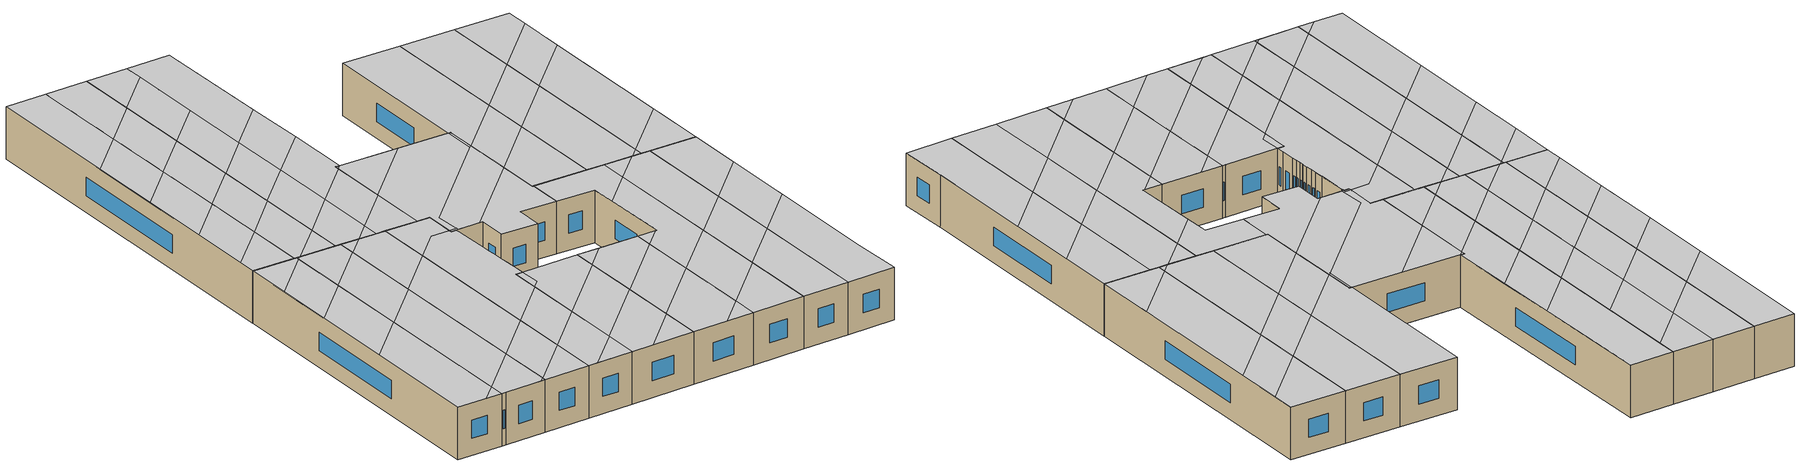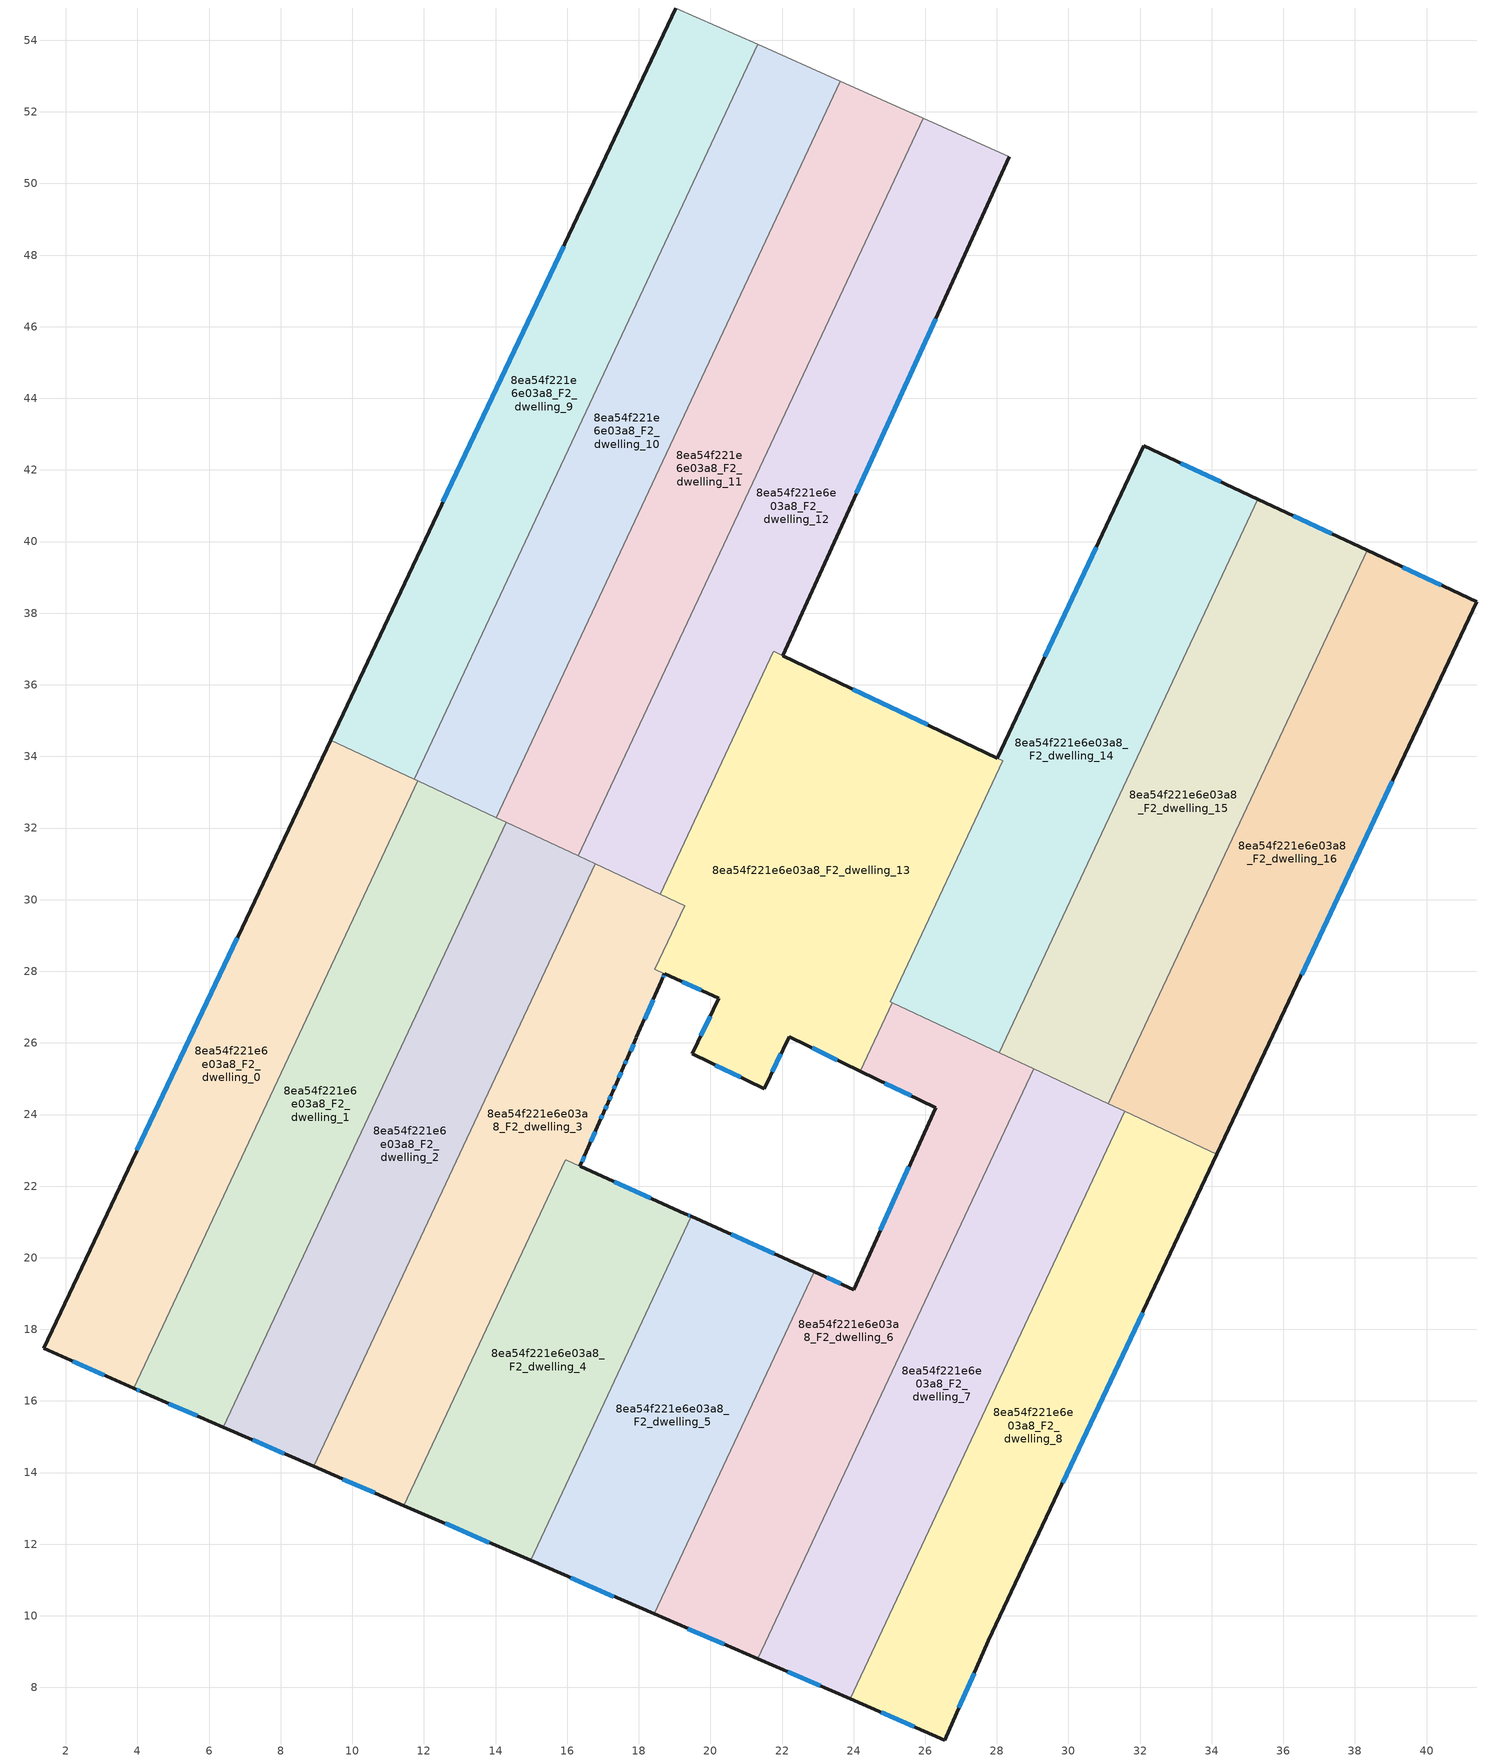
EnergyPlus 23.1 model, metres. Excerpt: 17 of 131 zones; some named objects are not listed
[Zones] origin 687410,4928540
8ea54f221e6e03a8_F2_dwelling_0
 floor to 8ea54f221e6e03a8_F1_dwelling_0 (EU_floor_Construction): 11.83,33.32 3.9,16.35 1.38,17.47 9.39,34.46 z6
 wall outside (EU_wall_Construction): 9.39,34.46 1.38,17.47 3.9,16.35 z6:9
 wall to 8ea54f221e6e03a8_F2_dwelling_1 (EU_wall_Construction): 3.9,16.35 11.83,33.32 z6:9
 wall to 8ea54f221e6e03a8_F2_dwelling_9 (EU_wall_Construction): 11.73,33.37 9.39,34.46 z6:9
 wall to 8ea54f221e6e03a8_F2_dwelling_10 (EU_wall_Construction): 11.83,33.32 11.73,33.37 z6:9
 window (EU_Window_Construction): 2.2,17.11 3.08,16.72 / 6.78,28.93 3.98,23 z6.98:8.02
 ceiling to 8ea54f221e6e03a8_F3_dwelling_10 (EU_floor_Construction): 4.3,17.23 8.07,25.27 4.45,23.98 1.38,17.47 2.99,16.76 z9
 ceiling to 8ea54f221e6e03a8_F3_dwelling_5 (EU_floor_Construction): 10.21,29.86 11.73,33.12 8.15,31.83 6.61,28.57 z9
 ceiling to 8ea54f221e6e03a8_F3_dwelling_4 (EU_floor_Construction): 11.73,33.12 11.83,33.32 9.39,34.46 8.15,31.83 z9
 ceiling to 8ea54f221e6e03a8_F3_dwelling_11 (EU_floor_Construction): 3.9,16.35 4.3,17.23 2.99,16.76 z9
 ceiling to 8ea54f221e6e03a8_F3_dwelling_6 (EU_floor_Construction): 8.07,25.28 10.21,29.86 6.61,28.57 4.45,23.98 z9
8ea54f221e6e03a8_F2_dwelling_1
 floor to 8ea54f221e6e03a8_F1_dwelling_1 (EU_floor_Construction): 14.3,32.16 6.4,15.26 4.15,16.24 3.9,16.35 11.83,33.32 z6
 wall outside (EU_wall_Construction): 3.9,16.35 4.15,16.24 6.4,15.26 z6:9
 wall to 8ea54f221e6e03a8_F2_dwelling_2 (EU_wall_Construction): 6.4,15.26 14.3,32.16 z6:9
 wall to 8ea54f221e6e03a8_F2_dwelling_10 (EU_wall_Construction): 14.02,32.29 11.83,33.32 z6:9
 wall to 8ea54f221e6e03a8_F2_dwelling_11 (EU_wall_Construction): 14.3,32.16 14.02,32.29 z6:9
 window (EU_Window_Construction): 4.88,15.92 5.67,15.58 / 3.98,16.32 4.07,16.28 z6.98:8.02
 ceiling adiabatic (EU_roof_Construction): 11.69,26.58 13.83,31.16 10.21,29.86 8.07,25.28 z9
 ceiling to 8ea54f221e6e03a8_F3_dwelling_12 (EU_floor_Construction): 6.4,15.27 6.5,15.48 6.18,15.36 z9
 ceiling to 8ea54f221e6e03a8_F3_dwelling_5 (EU_floor_Construction): 13.83,31.16 14.3,32.16 12.03,33.23 11.73,33.12 10.21,29.86 z9
 ceiling to 8ea54f221e6e03a8_F3_dwelling_10 (EU_floor_Construction): 7.93,18.53 11.69,26.57 8.07,25.27 4.3,17.23 z9
 ceiling to 8ea54f221e6e03a8_F3_dwelling_4 (EU_floor_Construction): 12.03,33.23 11.83,33.32 11.73,33.12 z9
 ceiling to 8ea54f221e6e03a8_F3_dwelling_11 (EU_floor_Construction): 6.5,15.48 7.93,18.53 4.3,17.23 3.9,16.35 4.15,16.24 6.18,15.36 z9
8ea54f221e6e03a8_F2_dwelling_10
 floor to 8ea54f221e6e03a8_F1_dwelling_10 (EU_floor_Construction): 23.63,52.85 14.02,32.29 11.83,33.32 11.73,33.37 21.32,53.88 z6
 wall adiabatic (EU_wall_Construction): 23.63,52.85 21.32,53.88 z6:9
 wall to 8ea54f221e6e03a8_F2_dwelling_11 (EU_wall_Construction): 14.02,32.29 23.63,52.85 z6:9
 wall to 8ea54f221e6e03a8_F2_dwelling_9 (EU_wall_Construction): 21.32,53.88 11.73,33.37 z6:9
 ceiling to 8ea54f221e6e03a8_F3_dwelling_0 (EU_floor_Construction): 22.08,49.54 23.63,52.85 21.32,53.88 18.72,48.33 z9
 ceiling to 8ea54f221e6e03a8_F3_dwelling_3 (EU_floor_Construction): 16.65,37.91 18.26,41.37 14.91,40.17 13.29,36.71 z9
 ceiling to 8ea54f221e6e03a8_F3_dwelling_2 (EU_floor_Construction): 18.26,41.37 20.14,45.39 16.78,44.18 14.91,40.17 z9
 ceiling to 8ea54f221e6e03a8_F3_dwelling_4 (EU_floor_Construction): 14.95,34.27 16.65,37.91 13.29,36.71 11.73,33.37 11.83,33.32 12.03,33.23 z9
 ceiling to 8ea54f221e6e03a8_F3_dwelling_1 (EU_floor_Construction): 20.14,45.39 22.08,49.54 18.72,48.33 16.78,44.18 z9
 ceiling to 8ea54f221e6e03a8_F3_dwelling_5 (EU_floor_Construction): 14.02,32.29 14.95,34.27 12.03,33.23 z9
8ea54f221e6e03a8_F2_dwelling_11
 floor to 8ea54f221e6e03a8_F1_dwelling_11 (EU_floor_Construction): 25.94,51.82 16.31,31.22 14.02,32.29 23.63,52.85 z6
 wall to 8ea54f221e6e03a8_F2_dwelling_12 (EU_wall_Construction): 16.31,31.22 25.94,51.82 z6:9
 wall adiabatic (EU_wall_Construction): 25.94,51.82 23.63,52.85 z6:9
 wall to 8ea54f221e6e03a8_F2_dwelling_2 (EU_wall_Construction): 14.3,32.16 16.31,31.22 z6:9
 ceiling to 8ea54f221e6e03a8_F3_dwelling_2 (EU_floor_Construction): 21.62,42.57 23.49,46.59 20.14,45.39 18.26,41.37 z9
 ceiling to 8ea54f221e6e03a8_F3_dwelling_1 (EU_floor_Construction): 23.49,46.59 25.44,50.74 22.08,49.54 20.14,45.39 z9
 ceiling to 8ea54f221e6e03a8_F3_dwelling_4 (EU_floor_Construction): 18.3,35.48 20,39.11 16.65,37.91 14.95,34.27 z9
 ceiling to 8ea54f221e6e03a8_F3_dwelling_0 (EU_floor_Construction): 25.44,50.74 25.94,51.82 23.63,52.85 22.08,49.54 z9
 ceiling to 8ea54f221e6e03a8_F3_dwelling_3 (EU_floor_Construction): 20,39.11 21.62,42.57 18.26,41.37 16.65,37.91 z9
 ceiling to 8ea54f221e6e03a8_F3_dwelling_5 (EU_floor_Construction): 16.78,32.22 18.3,35.48 14.95,34.27 14.02,32.29 15.31,31.69 z9
 ceiling to 8ea54f221e6e03a8_F3_dwelling_6 (EU_floor_Construction): 16.31,31.22 16.78,32.22 15.31,31.69 z9
8ea54f221e6e03a8_F2_dwelling_12
 floor to 8ea54f221e6e03a8_F1_dwelling_12 (EU_floor_Construction): 28.35,50.75 22.02,36.81 21.76,36.93 18.59,30.16 16.31,31.22 25.94,51.82 z6
 wall outside (EU_wall_Construction): 22.02,36.81 28.35,50.75 z6:9
 wall to 8ea54f221e6e03a8_F2_dwelling_13 (EU_wall_Construction): 18.59,30.16 21.76,36.93 22.02,36.81 z6:9
 wall adiabatic (EU_wall_Construction): 28.35,50.75 25.94,51.82 z6:9
 wall to 8ea54f221e6e03a8_F2_dwelling_3 (EU_wall_Construction): 16.78,31 18.59,30.16 z6:9
 wall to 8ea54f221e6e03a8_F2_dwelling_2 (EU_wall_Construction): 16.31,31.22 16.78,31 z6:9
 window (EU_Window_Construction): 24.08,41.34 26.29,46.22 z6.98:8.02
 ceiling adiabatic (EU_roof_Construction): 22.02,36.81 23.66,40.43 20,39.11 18.3,35.48 21.64,36.68 21.76,36.93 z9; 25.22,43.87 28.35,50.75 25.94,51.82 21.62,42.57 z9
 ceiling to 8ea54f221e6e03a8_F3_dwelling_3 (EU_floor_Construction): 23.66,40.43 25.22,43.87 21.62,42.57 20,39.11 z9
 ceiling to 8ea54f221e6e03a8_F3_dwelling_5 (EU_floor_Construction): 20.12,33.42 21.64,36.68 18.3,35.48 16.78,32.22 z9
 ceiling to 8ea54f221e6e03a8_F3_dwelling_6 (EU_floor_Construction): 18.59,30.16 20.12,33.42 16.78,32.22 16.31,31.22 z9
8ea54f221e6e03a8_F2_dwelling_13
 floor to 8ea54f221e6e03a8_F1_dwelling_13 (EU_floor_Construction): 28.16,33.88 25.02,27.15 25.08,27.12 24.19,25.21 22.2,26.17 21.5,24.72 19.49,25.69 20.24,27.25 18.72,27.93 18.44,28.05 19.28,29.84 18.59,30.16 21.76,36.93 22.02,36.81 z6
 wall outside (EU_wall_Construction): 18.72,27.93 20.24,27.25 19.49,25.69 21.5,24.72 22.2,26.17 24.19,25.21 / 28.01,33.95 22.02,36.81 z6:9
 wall to 8ea54f221e6e03a8_F2_dwelling_3 (EU_wall_Construction): 18.44,28.05 18.72,27.93 / 18.59,30.16 19.28,29.84 18.44,28.06 z6:9
 wall to 8ea54f221e6e03a8_F2_dwelling_14 (EU_wall_Construction): 25.08,27.12 25.02,27.15 28.16,33.88 28.02,33.95 z6:9
 wall to 8ea54f221e6e03a8_F2_dwelling_6 (EU_wall_Construction): 24.19,25.21 25.08,27.12 z6:9
 window (EU_Window_Construction): 21.72,25.19 21.97,25.7 / 20.14,25.38 20.84,25.04 / 19.99,26.74 19.73,26.2 / 19.21,27.71 19.74,27.47 / 26.06,34.88 23.97,35.88 / 22.84,25.86 23.54,25.52 z6.98:8.02
 ceiling to 8ea54f221e6e03a8_F3_dwelling_8 (EU_floor_Construction): 26.12,29.51 27.38,32.21 19.52,29.39 18.86,27.87 20.05,27.34 z9
 ceiling to 8ea54f221e6e03a8_F3_dwelling_6 (EU_floor_Construction): 27.17,32.14 28.02,33.95 25.26,35.26 20.12,33.42 18.59,30.16 19.28,29.84 18.51,28.19 18.64,28.13 18.91,28.01 19.52,29.39 z9
 ceiling to 8ea54f221e6e03a8_F3_dwelling_7 (EU_floor_Construction): 27.38,32.22 28.16,33.88 28.02,33.95 27.18,32.14 z9
 ceiling to 8ea54f221e6e03a8_F3_dwelling_10 (EU_floor_Construction): 18.86,27.87 18.91,28.01 18.9,28.01 18.64,28.13 18.51,28.19 18.45,28.06 z9
 ceiling to 8ea54f221e6e03a8_F3_dwelling_5 (EU_floor_Construction): 25.26,35.26 22.02,36.81 21.64,36.68 20.12,33.42 z9
 ceiling adiabatic (EU_roof_Construction): 22.02,36.81 21.76,36.93 21.64,36.68 z9
 ceiling to 8ea54f221e6e03a8_F3_dwelling_9 (EU_floor_Construction): 24.19,25.21 25.08,27.12 25.02,27.15 26.12,29.51 20.05,27.34 20.24,27.25 19.49,25.69 21.5,24.72 22.2,26.17 z9
8ea54f221e6e03a8_F2_dwelling_14
 floor to 8ea54f221e6e03a8_F1_dwelling_14 (EU_floor_Construction): 35.29,41.18 28.07,25.73 25.02,27.15 28.16,33.88 28.02,33.95 32.1,42.67 z6
 wall outside (EU_wall_Construction): 35.29,41.18 32.1,42.67 28.02,33.95 z6:9
 wall to 8ea54f221e6e03a8_F2_dwelling_15 (EU_wall_Construction): 28.07,25.73 35.29,41.18 z6:9
 wall to 8ea54f221e6e03a8_F2_dwelling_6 (EU_wall_Construction): 25.08,27.12 28.07,25.73 z6:9
 window (EU_Window_Construction): 30.77,39.84 29.34,36.79 / 34.25,41.66 33.14,42.19 z6.98:8.02
 ceiling to 8ea54f221e6e03a8_F3_dwelling_7 (EU_floor_Construction): 31.85,33.82 35.29,41.18 32.1,42.67 28.02,33.95 28.16,33.88 27.38,32.22 z9
 ceiling to 8ea54f221e6e03a8_F3_dwelling_8 (EU_floor_Construction): 30.59,31.12 31.85,33.82 27.38,32.21 26.12,29.51 z9
 ceiling to 8ea54f221e6e03a8_F3_dwelling_9 (EU_floor_Construction): 28.07,25.73 30.59,31.12 26.12,29.51 25.02,27.15 z9
8ea54f221e6e03a8_F2_dwelling_15
 floor to 8ea54f221e6e03a8_F1_dwelling_15 (EU_floor_Construction): 38.34,39.75 31.12,24.3 28.07,25.73 35.29,41.18 z6
 wall outside (EU_wall_Construction): 38.34,39.75 35.29,41.18 z6:9
 wall to 8ea54f221e6e03a8_F2_dwelling_16 (EU_wall_Construction): 31.12,24.3 38.34,39.75 z6:9
 wall to 8ea54f221e6e03a8_F2_dwelling_7 (EU_wall_Construction): 29.03,25.28 31.12,24.3 z6:9
 wall to 8ea54f221e6e03a8_F2_dwelling_6 (EU_wall_Construction): 28.07,25.73 29.03,25.28 z6:9
 window (EU_Window_Construction): 37.35,40.22 36.28,40.72 z6.98:8.02
 ceiling to 8ea54f221e6e03a8_F3_dwelling_7 (EU_floor_Construction): 36.31,35.42 38.34,39.75 35.29,41.18 31.85,33.82 z9
 ceiling to 8ea54f221e6e03a8_F3_dwelling_8 (EU_floor_Construction): 35.05,32.72 36.31,35.42 31.85,33.82 30.59,31.12 z9
 ceiling to 8ea54f221e6e03a8_F3_dwelling_9 (EU_floor_Construction): 31.35,24.8 35.05,32.72 30.59,31.12 28.07,25.73 30.61,24.54 z9
 ceiling adiabatic (EU_roof_Construction): 31.12,24.3 31.35,24.8 30.61,24.54 z9
8ea54f221e6e03a8_F2_dwelling_16
 floor to 8ea54f221e6e03a8_F1_dwelling_16 (EU_floor_Construction): 41.41,38.32 34.15,22.88 31.12,24.3 38.34,39.75 z6
 wall outside (EU_wall_Construction): 34.15,22.88 41.41,38.32 38.34,39.75 z6:9
 wall to 8ea54f221e6e03a8_F2_dwelling_8 (EU_wall_Construction): 31.58,24.09 34.15,22.88 z6:9
 wall to 8ea54f221e6e03a8_F2_dwelling_7 (EU_wall_Construction): 31.12,24.3 31.58,24.09 z6:9
 window (EU_Window_Construction): 40.41,38.79 39.34,39.29 / 36.51,27.9 39.05,33.3 z6.98:8.02
 ceiling to 8ea54f221e6e03a8_F3_dwelling_9 (EU_floor_Construction): 35.8,26.4 39.53,34.33 35.05,32.72 31.35,24.8 z9
 ceiling to 8ea54f221e6e03a8_F3_dwelling_7 (EU_floor_Construction): 40.8,37.03 41.41,38.32 38.34,39.75 36.31,35.42 z9
 ceiling to 8ea54f221e6e03a8_F3_dwelling_8 (EU_floor_Construction): 39.53,34.33 40.8,37.03 36.31,35.42 35.05,32.72 z9
 ceiling adiabatic (EU_roof_Construction): 34.15,22.88 35.8,26.4 31.35,24.8 31.12,24.3 z9
8ea54f221e6e03a8_F2_dwelling_2
 floor to 8ea54f221e6e03a8_F1_dwelling_2 (EU_floor_Construction): 16.78,31 8.92,14.17 6.4,15.26 14.3,32.16 z6
 wall outside (EU_wall_Construction): 6.4,15.26 8.92,14.17 z6:9
 wall to 8ea54f221e6e03a8_F2_dwelling_3 (EU_wall_Construction): 8.92,14.17 16.78,31 z6:9
 window (EU_Window_Construction): 7.22,14.91 8.1,14.53 z6.98:8.02
 ceiling to 8ea54f221e6e03a8_F3_dwelling_5 (EU_floor_Construction): 15.31,31.69 14.3,32.16 13.83,31.16 z9
 ceiling to 8ea54f221e6e03a8_F3_dwelling_10 (EU_floor_Construction): 11.56,19.83 15.32,27.88 11.69,26.57 7.93,18.53 z9
 ceiling to 8ea54f221e6e03a8_F3_dwelling_11 (EU_floor_Construction): 10.14,16.78 11.56,19.83 7.93,18.53 6.5,15.48 z9
 ceiling to 8ea54f221e6e03a8_F3_dwelling_12 (EU_floor_Construction): 8.92,14.18 10.14,16.78 6.5,15.48 6.4,15.27 z9
 ceiling to 8ea54f221e6e03a8_F3_dwelling_6 (EU_floor_Construction): 15.32,27.88 16.78,31 15.31,31.69 13.83,31.16 11.69,26.58 z9
8ea54f221e6e03a8_F2_dwelling_3
 floor to 8ea54f221e6e03a8_F1_dwelling_3 (EU_floor_Construction): 19.28,29.84 18.44,28.05 18.72,27.93 18.66,27.79 18.62,27.72 17.69,25.6 17.57,25.32 17.38,24.89 17.27,24.63 17.26,24.61 17.25,24.58 17.14,24.34 17.02,24.06 16.9,23.79 16.54,22.96 16.36,22.55 15.95,22.73 11.44,13.08 8.92,14.17 16.78,31 z6
 wall outside (EU_wall_Construction): 17.94,26.15 18.62,27.72 18.66,27.79 18.72,27.93 / 16.36,22.55 16.54,22.96 16.9,23.79 17.02,24.06 17.14,24.34 17.25,24.58 17.26,24.61 17.27,24.63 17.38,24.89 17.57,25.32 17.69,25.6 17.93,26.14 / 8.92,14.17 11.44,13.08 z6:9
 wall to 8ea54f221e6e03a8_F2_dwelling_4 (EU_wall_Construction): 11.44,13.08 15.95,22.73 16.36,22.55 z6:9
 window (EU_Window_Construction): 18.16,26.66 18.4,27.21 / 17.77,25.77 17.85,25.96 / 17.61,25.41 17.65,25.51 / 17.44,25.03 17.51,25.18 / 17.31,24.72 17.35,24.81 / 17.18,24.42 17.21,24.5 / 17.06,24.15 17.1,24.25 / 16.94,23.88 16.98,23.97 / 16.66,23.23 16.78,23.52 / 16.42,22.69 16.48,22.83 / 9.74,13.82 10.62,13.44 / 18.68,27.84 18.7,27.89 z6.98:8.02
 ceiling to 8ea54f221e6e03a8_F3_dwelling_10 (EU_floor_Construction): 16.36,22.55 16.39,22.62 16.54,22.96 16.92,23.83 17.02,24.06 17.14,24.34 17.16,24.39 17.31,24.72 17.38,24.89 17.57,25.32 17.69,25.6 18.62,27.72 18.65,27.78 18.72,27.93 18.44,28.05 18.51,28.2 17.45,28.64 15.32,27.88 11.56,19.83 15.21,21.14 15.95,22.73 z9
 ceiling to 8ea54f221e6e03a8_F3_dwelling_11 (EU_floor_Construction): 13.79,18.1 15.21,21.14 11.56,19.83 10.14,16.78 z9
 ceiling adiabatic (EU_roof_Construction): 18.51,28.2 19.28,29.84 16.78,31 15.32,27.88 17.45,28.64 z9; 11.44,13.08 12.34,15.01 9.42,13.96 z9
 ceiling to 8ea54f221e6e03a8_F3_dwelling_12 (EU_floor_Construction): 12.34,15.01 13.79,18.1 10.14,16.78 8.92,14.18 9.42,13.96 z9
8ea54f221e6e03a8_F2_dwelling_4
 floor to 8ea54f221e6e03a8_F1_dwelling_4 (EU_floor_Construction): 19.29,21.23 19.33,21.21 19.47,21.15 14.98,11.55 11.44,13.08 15.95,22.73 16.36,22.55 z6
 wall outside (EU_wall_Construction): 19.47,21.15 19.33,21.21 19.29,21.23 16.36,22.55 / 11.44,13.08 14.98,11.55 z6:9
 wall to 8ea54f221e6e03a8_F2_dwelling_5 (EU_wall_Construction): 14.98,11.55 19.47,21.15 z6:9
 window (EU_Window_Construction): 18.34,21.66 17.31,22.12 / 19.42,21.17 19.38,21.19 / 12.59,12.58 13.83,12.05 z6.98:8.02
 ceiling to 8ea54f221e6e03a8_F3_dwelling_11 (EU_floor_Construction): 18.9,19.93 19.47,21.15 19.33,21.21 19.29,21.23 16.36,22.55 15.84,21.37 15.21,21.14 13.79,18.1 z9
 ceiling adiabatic (EU_roof_Construction): 16.03,13.8 17.45,16.84 12.34,15.01 11.44,13.08 12.61,12.57 z9
 ceiling to 8ea54f221e6e03a8_F3_dwelling_12 (EU_floor_Construction): 17.45,16.84 18.9,19.93 13.79,18.1 12.34,15.01 z9
 ceiling to 8ea54f221e6e03a8_F3_dwelling_14 (EU_floor_Construction): 14.98,11.55 16.03,13.8 12.61,12.57 z9
 ceiling to 8ea54f221e6e03a8_F3_dwelling_10 (EU_floor_Construction): 15.83,21.37 16.36,22.55 15.95,22.73 15.21,21.14 z9
8ea54f221e6e03a8_F2_dwelling_5
 floor to 8ea54f221e6e03a8_F1_dwelling_5 (EU_floor_Construction): 22.89,19.61 18.43,10.05 14.98,11.55 19.47,21.15 z6
 wall outside (EU_wall_Construction): 22.89,19.61 19.47,21.15 / 14.98,11.55 18.43,10.05 z6:9
 wall to 8ea54f221e6e03a8_F2_dwelling_6 (EU_wall_Construction): 18.43,10.05 22.89,19.61 z6:9
 window (EU_Window_Construction): 21.78,20.11 20.58,20.65 / 16.1,11.06 17.3,10.54 z6.98:8.02
 ceiling to 8ea54f221e6e03a8_F3_dwelling_12 (EU_floor_Construction): 22.43,18.63 22.89,19.61 20.73,20.59 18.9,19.93 17.45,16.84 z9
 ceiling to 8ea54f221e6e03a8_F3_dwelling_14 (EU_floor_Construction): 19.11,11.52 21.01,15.59 16.03,13.8 14.98,11.55 16.88,10.72 z9
 ceiling to 8ea54f221e6e03a8_F3_dwelling_15 (EU_floor_Construction): 18.43,10.05 19.11,11.52 16.88,10.72 z9
 ceiling to 8ea54f221e6e03a8_F3_dwelling_11 (EU_floor_Construction): 20.73,20.59 19.47,21.15 18.9,19.93 z9
 ceiling adiabatic (EU_roof_Construction): 21.01,15.59 22.43,18.63 17.45,16.84 16.03,13.8 z9
8ea54f221e6e03a8_F2_dwelling_6
 floor to 8ea54f221e6e03a8_F1_dwelling_6 (EU_floor_Construction): 29.03,25.28 21.32,8.8 18.43,10.05 22.89,19.61 24.01,19.11 26.29,24.19 24.19,25.21 25.08,27.12 z6
 wall outside (EU_wall_Construction): 24.19,25.21 26.29,24.19 24.01,19.11 22.89,19.61 / 18.43,10.05 21.32,8.8 z6:9
 wall to 8ea54f221e6e03a8_F2_dwelling_7 (EU_wall_Construction): 21.32,8.8 29.03,25.28 z6:9
 window (EU_Window_Construction): 24.87,24.88 25.6,24.52 / 19.37,9.64 20.38,9.2 / 23.65,19.27 23.26,19.45 / 25.55,22.54 24.75,20.76 z6.98:8.02
 ceiling to 8ea54f221e6e03a8_F3_dwelling_14 (EU_floor_Construction): 23.3,13.03 25.2,17.09 21.01,15.59 19.11,11.52 z9
 ceiling to 8ea54f221e6e03a8_F3_dwelling_12 (EU_floor_Construction): 23.9,19.16 22.89,19.61 22.43,18.63 z9
 ceiling to 8ea54f221e6e03a8_F3_dwelling_13 (EU_floor_Construction): 25.2,17.09 28.3,23.71 25.64,22.75 24.01,19.11 23.9,19.16 22.43,18.63 21.01,15.59 z9
 ceiling to 8ea54f221e6e03a8_F3_dwelling_15 (EU_floor_Construction): 21.32,8.8 23.3,13.03 19.11,11.52 18.43,10.05 z9
 ceiling to 8ea54f221e6e03a8_F3_dwelling_9 (EU_floor_Construction): 28.3,23.71 29.03,25.28 25.08,27.12 24.19,25.21 26.29,24.19 25.64,22.75 z9
8ea54f221e6e03a8_F2_dwelling_7
 floor to 8ea54f221e6e03a8_F1_dwelling_7 (EU_floor_Construction): 31.58,24.09 23.91,7.68 21.32,8.8 29.03,25.28 z6
 wall outside (EU_wall_Construction): 21.32,8.8 23.91,7.68 z6:9
 wall to 8ea54f221e6e03a8_F2_dwelling_8 (EU_wall_Construction): 23.91,7.68 31.58,24.09 z6:9
 window (EU_Window_Construction): 22.16,8.43 23.07,8.04 z6.98:8.02
 ceiling to 8ea54f221e6e03a8_F3_dwelling_13 (EU_floor_Construction): 28.93,18.43 31.58,24.09 30.61,24.54 28.3,23.71 25.2,17.09 z9
 ceiling to 8ea54f221e6e03a8_F3_dwelling_15 (EU_floor_Construction): 23.91,7.68 27.03,14.36 23.3,13.03 21.32,8.8 z9
 ceiling to 8ea54f221e6e03a8_F3_dwelling_14 (EU_floor_Construction): 27.03,14.36 28.93,18.43 25.2,17.09 23.3,13.03 z9
 ceiling to 8ea54f221e6e03a8_F3_dwelling_9 (EU_floor_Construction): 30.61,24.54 29.03,25.28 28.3,23.71 z9
8ea54f221e6e03a8_F2_dwelling_8
 floor to 8ea54f221e6e03a8_F1_dwelling_8 (EU_floor_Construction): 34.15,22.88 27.76,9.3 26.55,6.53 23.91,7.68 31.58,24.09 z6
 wall outside (EU_wall_Construction): 23.91,7.68 26.55,6.53 27.76,9.3 34.15,22.88 z6:9
 window (EU_Window_Construction): 29.84,13.72 32.07,18.47 / 26.94,7.43 27.36,8.4 / 24.76,7.3 25.69,6.9 z6.98:8.02
 ceiling to 8ea54f221e6e03a8_F3_dwelling_15 (EU_floor_Construction): 27.76,9.3 30.77,15.71 27.03,14.36 23.91,7.68 26.55,6.53 z9
 ceiling to 8ea54f221e6e03a8_F3_dwelling_13 (EU_floor_Construction): 32.68,19.78 34.15,22.88 31.58,24.09 28.93,18.43 z9
 ceiling to 8ea54f221e6e03a8_F3_dwelling_14 (EU_floor_Construction): 30.77,15.71 32.68,19.78 28.93,18.43 27.03,14.36 z9
8ea54f221e6e03a8_F2_dwelling_9
 floor to 8ea54f221e6e03a8_F1_dwelling_9 (EU_floor_Construction): 21.32,53.88 11.73,33.37 9.39,34.46 19.04,54.9 z6
 wall outside (EU_wall_Construction): 19.04,54.9 9.39,34.46 z6:9
 wall adiabatic (EU_wall_Construction): 21.32,53.88 19.04,54.9 z6:9
 window (EU_Window_Construction): 15.9,48.25 12.53,41.11 z6.98:8.02
 ceiling to 8ea54f221e6e03a8_F3_dwelling_0 (EU_floor_Construction): 18.72,48.33 21.32,53.88 19.04,54.9 15.37,47.13 z9
 ceiling to 8ea54f221e6e03a8_F3_dwelling_1 (EU_floor_Construction): 16.78,44.18 18.72,48.33 15.37,47.13 13.41,42.97 z9
 ceiling to 8ea54f221e6e03a8_F3_dwelling_2 (EU_floor_Construction): 14.91,40.17 16.78,44.18 13.41,42.97 11.51,38.95 z9
 ceiling to 8ea54f221e6e03a8_F3_dwelling_3 (EU_floor_Construction): 13.29,36.71 14.91,40.17 11.51,38.95 9.87,35.48 z9
 ceiling to 8ea54f221e6e03a8_F3_dwelling_4 (EU_floor_Construction): 11.73,33.37 13.29,36.71 9.87,35.48 9.39,34.46 z9
[Building]
EU S2 Campaign: North Axis=0; Terrain=City; Solar Distribution=FullExterior
[Site:Location]
Bologna: Latitude=44.5; Longitude=11.25; Time Zone=1; Elevation=37
[SizingPeriod:WeatherFileDays]
AnnualSizingPeriod: Begin Month=1; Begin Day of Month=1; End Month=12; End Day of Month=31; Day of Week for Start Day=Monday; Use Weather File Daylight Saving Period=No; Use Weather File Rain and Snow Indicators=No
[MATERIAL]
EU_InternalMass_Material: Roughness=MediumRough; Thickness=0.1; Conductivity=1; Density=1800; Specific Heat=900; Thermal Absorptance=0.9; Solar Absorptance=0.7; Visible Absorptance=0.7
[MATERIAL:NOMASS] Roughness=MediumRough; Thermal Absorptance=0.9; Solar Absorptance=0.7; Visible Absorptance=0.7
Name | Thermal Resistance
EU_wall_NoMass | 0.905828
EU_roof_NoMass | 0.37593
EU_floor_NoMass | 0.67114
[WINDOWMATERIAL:SIMPLEGLAZINGSYSTEM]
EU_Window_SimpleGlazing: UFactor=4.52486; Solar Heat Gain Coefficient=0.85; Visible Transmittance=0.85
[CONSTRUCTION]
EU_wall_Construction: EU_wall_NoMass
EU_roof_Construction: EU_roof_NoMass
EU_floor_Construction: EU_floor_NoMass
EU_Window_Construction: EU_Window_SimpleGlazing
EU_InternalMass_Construction: EU_InternalMass_Material
[ZONE] Type=1; Multiplier=1; Ceiling Height=autocalculate; Floor Area=autocalculate; Part of Total Floor Area=Yes
Name | Volume
8ea54f221e6e03a8_F2_dwelling_0 | 153.111
8ea54f221e6e03a8_F2_dwelling_1 | 153.117
8ea54f221e6e03a8_F2_dwelling_10 | 172.219
8ea54f221e6e03a8_F2_dwelling_11 | 172.254
8ea54f221e6e03a8_F2_dwelling_12 | 181.281
8ea54f221e6e03a8_F2_dwelling_13 | 208.617
8ea54f221e6e03a8_F2_dwelling_14 | 176.859
8ea54f221e6e03a8_F2_dwelling_15 | 172.218
8ea54f221e6e03a8_F2_dwelling_16 | 172.253
8ea54f221e6e03a8_F2_dwelling_2 | 153.062
8ea54f221e6e03a8_F2_dwelling_3 | 159.612
8ea54f221e6e03a8_F2_dwelling_4 | 122.816
8ea54f221e6e03a8_F2_dwelling_5 | 119.159
8ea54f221e6e03a8_F2_dwelling_6 | 160.774
8ea54f221e6e03a8_F2_dwelling_7 | 153.077
8ea54f221e6e03a8_F2_dwelling_8 | 153.089
8ea54f221e6e03a8_F2_dwelling_9 | 172.266
[INTERNALMASS] Construction=EU_InternalMass_Construction
Name | Zone or ZoneList | Surface Area
8ea54f221e6e03a8_F2_dwelling_0_EU_InternalMass | 8ea54f221e6e03a8_F2_dwelling_0 | 51.0368
8ea54f221e6e03a8_F2_dwelling_1_EU_InternalMass | 8ea54f221e6e03a8_F2_dwelling_1 | 51.0392
8ea54f221e6e03a8_F2_dwelling_2_EU_InternalMass | 8ea54f221e6e03a8_F2_dwelling_2 | 51.0207
8ea54f221e6e03a8_F2_dwelling_3_EU_InternalMass | 8ea54f221e6e03a8_F2_dwelling_3 | 53.2042
8ea54f221e6e03a8_F2_dwelling_4_EU_InternalMass | 8ea54f221e6e03a8_F2_dwelling_4 | 40.931
8ea54f221e6e03a8_F2_dwelling_5_EU_InternalMass | 8ea54f221e6e03a8_F2_dwelling_5 | 39.7247
8ea54f221e6e03a8_F2_dwelling_6_EU_InternalMass | 8ea54f221e6e03a8_F2_dwelling_6 | 53.5922
8ea54f221e6e03a8_F2_dwelling_7_EU_InternalMass | 8ea54f221e6e03a8_F2_dwelling_7 | 51.0256
8ea54f221e6e03a8_F2_dwelling_8_EU_InternalMass | 8ea54f221e6e03a8_F2_dwelling_8 | 51.03
8ea54f221e6e03a8_F2_dwelling_9_EU_InternalMass | 8ea54f221e6e03a8_F2_dwelling_9 | 57.4219
8ea54f221e6e03a8_F2_dwelling_10_EU_InternalMass | 8ea54f221e6e03a8_F2_dwelling_10 | 57.4062
8ea54f221e6e03a8_F2_dwelling_11_EU_InternalMass | 8ea54f221e6e03a8_F2_dwelling_11 | 57.4181
8ea54f221e6e03a8_F2_dwelling_12_EU_InternalMass | 8ea54f221e6e03a8_F2_dwelling_12 | 60.4271
8ea54f221e6e03a8_F2_dwelling_13_EU_InternalMass | 8ea54f221e6e03a8_F2_dwelling_13 | 69.5396
8ea54f221e6e03a8_F2_dwelling_14_EU_InternalMass | 8ea54f221e6e03a8_F2_dwelling_14 | 58.9535
8ea54f221e6e03a8_F2_dwelling_15_EU_InternalMass | 8ea54f221e6e03a8_F2_dwelling_15 | 57.4059
8ea54f221e6e03a8_F2_dwelling_16_EU_InternalMass | 8ea54f221e6e03a8_F2_dwelling_16 | 57.4177
[OTHEREQUIPMENT] Fuel Type=Electricity; Design Level Calculation Method=Watts/Area; Power per Zone Floor Area=1; Fraction Latent=0; Fraction Radiant=0; Fraction Lost=0; Carbon Dioxide Generation Rate=0; EndUse Subcategory=EU_Step8_InternalGains
Name | Zone or ZoneList or Space or SpaceList | Schedule
EU_Step8_InternalGain_8ea54f221e6e03a8_F2_dwelling_0_f000 | 8ea54f221e6e03a8_F2_dwelling_0 | EU_Step8_GainSchedule_8ea54f221e6e03a8_F2_dwelling_0_f000
EU_Step8_InternalGain_8ea54f221e6e03a8_F2_dwelling_1_f000 | 8ea54f221e6e03a8_F2_dwelling_1 | EU_Step8_GainSchedule_8ea54f221e6e03a8_F2_dwelling_1_f000
EU_Step8_InternalGain_8ea54f221e6e03a8_F2_dwelling_2_f000 | 8ea54f221e6e03a8_F2_dwelling_2 | EU_Step8_GainSchedule_8ea54f221e6e03a8_F2_dwelling_2_f000
EU_Step8_InternalGain_8ea54f221e6e03a8_F2_dwelling_3_f000 | 8ea54f221e6e03a8_F2_dwelling_3 | EU_Step8_GainSchedule_8ea54f221e6e03a8_F2_dwelling_3_f000
EU_Step8_InternalGain_8ea54f221e6e03a8_F2_dwelling_4_f000 | 8ea54f221e6e03a8_F2_dwelling_4 | EU_Step8_GainSchedule_8ea54f221e6e03a8_F2_dwelling_4_f000
EU_Step8_InternalGain_8ea54f221e6e03a8_F2_dwelling_5_f000 | 8ea54f221e6e03a8_F2_dwelling_5 | EU_Step8_GainSchedule_8ea54f221e6e03a8_F2_dwelling_5_f000
EU_Step8_InternalGain_8ea54f221e6e03a8_F2_dwelling_6_f000 | 8ea54f221e6e03a8_F2_dwelling_6 | EU_Step8_GainSchedule_8ea54f221e6e03a8_F2_dwelling_6_f000
EU_Step8_InternalGain_8ea54f221e6e03a8_F2_dwelling_7_f000 | 8ea54f221e6e03a8_F2_dwelling_7 | EU_Step8_GainSchedule_8ea54f221e6e03a8_F2_dwelling_7_f000
EU_Step8_InternalGain_8ea54f221e6e03a8_F2_dwelling_8_f000 | 8ea54f221e6e03a8_F2_dwelling_8 | EU_Step8_GainSchedule_8ea54f221e6e03a8_F2_dwelling_8_f000
EU_Step8_InternalGain_8ea54f221e6e03a8_F2_dwelling_9_f000 | 8ea54f221e6e03a8_F2_dwelling_9 | EU_Step8_GainSchedule_8ea54f221e6e03a8_F2_dwelling_9_f000
EU_Step8_InternalGain_8ea54f221e6e03a8_F2_dwelling_10_f000 | 8ea54f221e6e03a8_F2_dwelling_10 | EU_Step8_GainSchedule_8ea54f221e6e03a8_F2_dwelling_10_f000
EU_Step8_InternalGain_8ea54f221e6e03a8_F2_dwelling_11_f000 | 8ea54f221e6e03a8_F2_dwelling_11 | EU_Step8_GainSchedule_8ea54f221e6e03a8_F2_dwelling_11_f000
EU_Step8_InternalGain_8ea54f221e6e03a8_F2_dwelling_12_f000 | 8ea54f221e6e03a8_F2_dwelling_12 | EU_Step8_GainSchedule_8ea54f221e6e03a8_F2_dwelling_12_f000
EU_Step8_InternalGain_8ea54f221e6e03a8_F2_dwelling_13_f000 | 8ea54f221e6e03a8_F2_dwelling_13 | EU_Step8_GainSchedule_8ea54f221e6e03a8_F2_dwelling_13_f000
EU_Step8_InternalGain_8ea54f221e6e03a8_F2_dwelling_14_f000 | 8ea54f221e6e03a8_F2_dwelling_14 | EU_Step8_GainSchedule_8ea54f221e6e03a8_F2_dwelling_14_f000
EU_Step8_InternalGain_8ea54f221e6e03a8_F2_dwelling_15_f000 | 8ea54f221e6e03a8_F2_dwelling_15 | EU_Step8_GainSchedule_8ea54f221e6e03a8_F2_dwelling_15_f000
EU_Step8_InternalGain_8ea54f221e6e03a8_F2_dwelling_16_f000 | 8ea54f221e6e03a8_F2_dwelling_16 | EU_Step8_GainSchedule_8ea54f221e6e03a8_F2_dwelling_16_f000
[ZONEVENTILATION:DESIGNFLOWRATE] Schedule=EU_AlwaysOn; Design Flow Rate Calculation Method=AirChanges/Hour; Air Changes per Hour=0.73129; Ventilation Type=Natural; Fan Pressure Rise=0; Fan Total Efficiency=1; Constant Term Coefficient=1; Temperature Term Coefficient=0; Velocity Term Coefficient=0; Velocity Squared Term Coefficient=0; Minimum Indoor Temperature=-100; Maximum Indoor Temperature=100; Delta Temperature=-100; Minimum Outdoor Temperature=-100; Maximum Outdoor Temperature=100; Maximum Wind Speed=40
Name | Zone or ZoneList or Space or SpaceList
EU_ConstantAir_8ea54f221e6e03a8_F2_dwelling_0 | 8ea54f221e6e03a8_F2_dwelling_0
EU_ConstantAir_8ea54f221e6e03a8_F2_dwelling_1 | 8ea54f221e6e03a8_F2_dwelling_1
EU_ConstantAir_8ea54f221e6e03a8_F2_dwelling_2 | 8ea54f221e6e03a8_F2_dwelling_2
EU_ConstantAir_8ea54f221e6e03a8_F2_dwelling_3 | 8ea54f221e6e03a8_F2_dwelling_3
EU_ConstantAir_8ea54f221e6e03a8_F2_dwelling_4 | 8ea54f221e6e03a8_F2_dwelling_4
EU_ConstantAir_8ea54f221e6e03a8_F2_dwelling_5 | 8ea54f221e6e03a8_F2_dwelling_5
EU_ConstantAir_8ea54f221e6e03a8_F2_dwelling_6 | 8ea54f221e6e03a8_F2_dwelling_6
EU_ConstantAir_8ea54f221e6e03a8_F2_dwelling_7 | 8ea54f221e6e03a8_F2_dwelling_7
EU_ConstantAir_8ea54f221e6e03a8_F2_dwelling_8 | 8ea54f221e6e03a8_F2_dwelling_8
EU_ConstantAir_8ea54f221e6e03a8_F2_dwelling_9 | 8ea54f221e6e03a8_F2_dwelling_9
EU_ConstantAir_8ea54f221e6e03a8_F2_dwelling_10 | 8ea54f221e6e03a8_F2_dwelling_10
EU_ConstantAir_8ea54f221e6e03a8_F2_dwelling_11 | 8ea54f221e6e03a8_F2_dwelling_11
EU_ConstantAir_8ea54f221e6e03a8_F2_dwelling_12 | 8ea54f221e6e03a8_F2_dwelling_12
EU_ConstantAir_8ea54f221e6e03a8_F2_dwelling_13 | 8ea54f221e6e03a8_F2_dwelling_13
EU_ConstantAir_8ea54f221e6e03a8_F2_dwelling_14 | 8ea54f221e6e03a8_F2_dwelling_14
EU_ConstantAir_8ea54f221e6e03a8_F2_dwelling_15 | 8ea54f221e6e03a8_F2_dwelling_15
EU_ConstantAir_8ea54f221e6e03a8_F2_dwelling_16 | 8ea54f221e6e03a8_F2_dwelling_16
[HVACTEMPLATE:ZONE:IDEALLOADSAIRSYSTEM] System Availability Schedule=EU_AlwaysOn; Maximum Heating Supply Air Temperature=50; Minimum Cooling Supply Air Temperature=13; Maximum Heating Supply Air Humidity Ratio=0.0156; Minimum Cooling Supply Air Humidity Ratio=0.0077; Heating Limit=NoLimit; Cooling Limit=NoLimit; Heating Availability Schedule=EU_AlwaysOn; Cooling Availability Schedule=EU_CoolingOff; Dehumidification Control Type=ConstantSensibleHeatRatio; Cooling Sensible Heat Ratio=0.7; Dehumidification Setpoint=60; Humidification Control Type=None; Humidification Setpoint=30; Outdoor Air Method=None; Outdoor Air Flow Rate per Person=0.00944; Outdoor Air Flow Rate per Zone Floor Area=0; Outdoor Air Flow Rate per Zone=0; Demand Controlled Ventilation Type=None; Outdoor Air Economizer Type=NoEconomizer; Heat Recovery Type=None; Sensible Heat Recovery Effectiveness=0.7; Latent Heat Recovery Effectiveness=0.65
Name | Template Thermostat
8ea54f221e6e03a8_F2_dwelling_0 | EU_HeatOnly_8ea54f221e6e03a8_F2_dwelling_0
8ea54f221e6e03a8_F2_dwelling_1 | EU_HeatOnly_8ea54f221e6e03a8_F2_dwelling_1
8ea54f221e6e03a8_F2_dwelling_2 | EU_HeatOnly_8ea54f221e6e03a8_F2_dwelling_2
8ea54f221e6e03a8_F2_dwelling_3 | EU_HeatOnly_8ea54f221e6e03a8_F2_dwelling_3
8ea54f221e6e03a8_F2_dwelling_4 | EU_HeatOnly_8ea54f221e6e03a8_F2_dwelling_4
8ea54f221e6e03a8_F2_dwelling_5 | EU_HeatOnly_8ea54f221e6e03a8_F2_dwelling_5
8ea54f221e6e03a8_F2_dwelling_6 | EU_HeatOnly_8ea54f221e6e03a8_F2_dwelling_6
8ea54f221e6e03a8_F2_dwelling_7 | EU_HeatOnly_8ea54f221e6e03a8_F2_dwelling_7
8ea54f221e6e03a8_F2_dwelling_8 | EU_HeatOnly_8ea54f221e6e03a8_F2_dwelling_8
8ea54f221e6e03a8_F2_dwelling_9 | EU_HeatOnly_8ea54f221e6e03a8_F2_dwelling_9
8ea54f221e6e03a8_F2_dwelling_10 | EU_HeatOnly_8ea54f221e6e03a8_F2_dwelling_10
8ea54f221e6e03a8_F2_dwelling_11 | EU_HeatOnly_8ea54f221e6e03a8_F2_dwelling_11
8ea54f221e6e03a8_F2_dwelling_12 | EU_HeatOnly_8ea54f221e6e03a8_F2_dwelling_12
8ea54f221e6e03a8_F2_dwelling_13 | EU_HeatOnly_8ea54f221e6e03a8_F2_dwelling_13
8ea54f221e6e03a8_F2_dwelling_14 | EU_HeatOnly_8ea54f221e6e03a8_F2_dwelling_14
8ea54f221e6e03a8_F2_dwelling_15 | EU_HeatOnly_8ea54f221e6e03a8_F2_dwelling_15
8ea54f221e6e03a8_F2_dwelling_16 | EU_HeatOnly_8ea54f221e6e03a8_F2_dwelling_16
[SIZING:ZONE] Zone Cooling Design Supply Air Temperature Input Method=SupplyAirTemperature; Zone Cooling Design Supply Air Temperature=13; Zone Heating Design Supply Air Temperature Input Method=SupplyAirTemperature; Zone Heating Design Supply Air Temperature=50; Zone Cooling Design Supply Air Humidity Ratio=0.008; Zone Heating Design Supply Air Humidity Ratio=0.008; Cooling Design Air Flow Method=DesignDay; Cooling Design Air Flow Rate=0; Cooling Minimum Air Flow per Zone Floor Area=0.000762; Cooling Minimum Air Flow=0; Cooling Minimum Air Flow Fraction=0.2; Heating Design Air Flow Method=DesignDay; Heating Design Air Flow Rate=0; Heating Maximum Air Flow per Zone Floor Area=0.002032; Heating Maximum Air Flow=0.141576; Heating Maximum Air Flow Fraction=0.3; Account for Dedicated Outdoor Air System=No; Dedicated Outdoor Air System Control Strategy=NeutralSupplyAir; Dedicated Outdoor Air Low Setpoint Temperature for Design=autosize; Dedicated Outdoor Air High Setpoint Temperature for Design=autosize; Zone Load Sizing Method=Sensible Load Only No Latent Load; Zone Latent Cooling Design Supply Air Humidity Ratio Input Method=HumidityRatioDifference; Zone Cooling Design Supply Air Humidity Ratio Difference=0.005; Zone Latent Heating Design Supply Air Humidity Ratio Input Method=HumidityRatioDifference; Zone Humidification Design Supply Air Humidity Ratio Difference=0.005
8ea54f221e6e03a8_F2_dwelling_0; 8ea54f221e6e03a8_F2_dwelling_1; 8ea54f221e6e03a8_F2_dwelling_2; 8ea54f221e6e03a8_F2_dwelling_3; 8ea54f221e6e03a8_F2_dwelling_4; 8ea54f221e6e03a8_F2_dwelling_5; 8ea54f221e6e03a8_F2_dwelling_6; 8ea54f221e6e03a8_F2_dwelling_7; 8ea54f221e6e03a8_F2_dwelling_8; 8ea54f221e6e03a8_F2_dwelling_9; 8ea54f221e6e03a8_F2_dwelling_10; 8ea54f221e6e03a8_F2_dwelling_11; 8ea54f221e6e03a8_F2_dwelling_12; 8ea54f221e6e03a8_F2_dwelling_13; 8ea54f221e6e03a8_F2_dwelling_14; 8ea54f221e6e03a8_F2_dwelling_15; 8ea54f221e6e03a8_F2_dwelling_16
[SCHEDULE:CONSTANT]
Name | Hourly Value
EU_AlwaysOn | 1
EU_CoolingOff | 0
[SCHEDULE:FILE] Column Number=1; Rows to Skip at Top=0; Number of Hours of Data=8760; Column Separator=Comma; Interpolate to Timestep=No; Minutes per Item=60; Adjust Schedule for Daylight Savings=Yes
Name | File
EU_Step8_GainSchedule_8ea54f221e6e03a8_F2_dwelling_0_f000 | ../../schedules/8ea54f221e6e03a8/8ea54f221e6e03a8_F2_dwelling_0_f000_gain.csv
EU_Step8_GainSchedule_8ea54f221e6e03a8_F2_dwelling_1_f000 | ../../schedules/8ea54f221e6e03a8/8ea54f221e6e03a8_F2_dwelling_1_f000_gain.csv
EU_Step8_GainSchedule_8ea54f221e6e03a8_F2_dwelling_2_f000 | ../../schedules/8ea54f221e6e03a8/8ea54f221e6e03a8_F2_dwelling_2_f000_gain.csv
EU_Step8_GainSchedule_8ea54f221e6e03a8_F2_dwelling_3_f000 | ../../schedules/8ea54f221e6e03a8/8ea54f221e6e03a8_F2_dwelling_3_f000_gain.csv
EU_Step8_GainSchedule_8ea54f221e6e03a8_F2_dwelling_4_f000 | ../../schedules/8ea54f221e6e03a8/8ea54f221e6e03a8_F2_dwelling_4_f000_gain.csv
EU_Step8_GainSchedule_8ea54f221e6e03a8_F2_dwelling_5_f000 | ../../schedules/8ea54f221e6e03a8/8ea54f221e6e03a8_F2_dwelling_5_f000_gain.csv
EU_Step8_GainSchedule_8ea54f221e6e03a8_F2_dwelling_6_f000 | ../../schedules/8ea54f221e6e03a8/8ea54f221e6e03a8_F2_dwelling_6_f000_gain.csv
EU_Step8_GainSchedule_8ea54f221e6e03a8_F2_dwelling_7_f000 | ../../schedules/8ea54f221e6e03a8/8ea54f221e6e03a8_F2_dwelling_7_f000_gain.csv
EU_Step8_GainSchedule_8ea54f221e6e03a8_F2_dwelling_8_f000 | ../../schedules/8ea54f221e6e03a8/8ea54f221e6e03a8_F2_dwelling_8_f000_gain.csv
EU_Step8_GainSchedule_8ea54f221e6e03a8_F2_dwelling_9_f000 | ../../schedules/8ea54f221e6e03a8/8ea54f221e6e03a8_F2_dwelling_9_f000_gain.csv
EU_Step8_GainSchedule_8ea54f221e6e03a8_F2_dwelling_10_f000 | ../../schedules/8ea54f221e6e03a8/8ea54f221e6e03a8_F2_dwelling_10_f000_gain.csv
EU_Step8_GainSchedule_8ea54f221e6e03a8_F2_dwelling_11_f000 | ../../schedules/8ea54f221e6e03a8/8ea54f221e6e03a8_F2_dwelling_11_f000_gain.csv
EU_Step8_GainSchedule_8ea54f221e6e03a8_F2_dwelling_12_f000 | ../../schedules/8ea54f221e6e03a8/8ea54f221e6e03a8_F2_dwelling_12_f000_gain.csv
EU_Step8_GainSchedule_8ea54f221e6e03a8_F2_dwelling_13_f000 | ../../schedules/8ea54f221e6e03a8/8ea54f221e6e03a8_F2_dwelling_13_f000_gain.csv
EU_Step8_GainSchedule_8ea54f221e6e03a8_F2_dwelling_14_f000 | ../../schedules/8ea54f221e6e03a8/8ea54f221e6e03a8_F2_dwelling_14_f000_gain.csv
EU_Step8_GainSchedule_8ea54f221e6e03a8_F2_dwelling_15_f000 | ../../schedules/8ea54f221e6e03a8/8ea54f221e6e03a8_F2_dwelling_15_f000_gain.csv
EU_Step8_GainSchedule_8ea54f221e6e03a8_F2_dwelling_16_f000 | ../../schedules/8ea54f221e6e03a8/8ea54f221e6e03a8_F2_dwelling_16_f000_gain.csv
